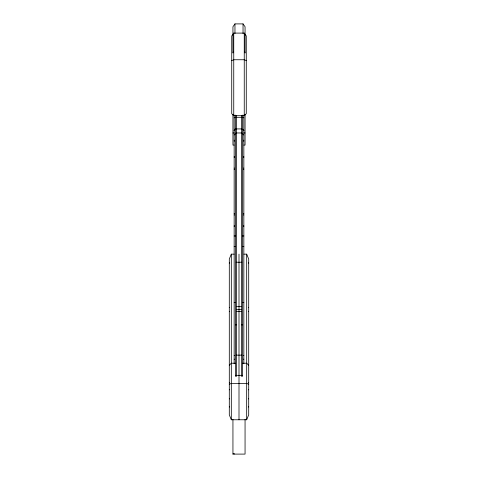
<?xml version="1.0" encoding="UTF-8"?>
<svg xmlns="http://www.w3.org/2000/svg" width="478" height="478" viewBox="0 0 478 478"><rect width="100%" height="100%" fill="white"/><g stroke="black" fill="none" stroke-linecap="round" stroke-linejoin="round"><path stroke-width="0.72" d="M234.154 254.147L231.322 254.147L229.303 259.022L229.303 414.886L231.322 419.768L246.678 419.768L248.697 414.886L248.697 259.022L246.678 254.147L243.846 254.147M245.059 53.034L245.059 26.756L243.039 23.9L234.961 23.9L232.941 26.756L232.941 53.034M233.748 33.096L231.728 35.952L231.728 113.674L233.748 115.694L244.252 115.694L246.272 113.674L246.272 35.952L244.252 33.096L233.748 33.096L233.748 115.694M244.754 52.604L245.059 52.174L244.455 52.174M233.999 130.637L235.415 129.329M234.154 134.987L235.415 133.721M229.303 365.234L231.322 363.214L235.367 363.214M248.315 389.845L248.697 389.468M245.059 419.355L245.059 454.1L232.941 454.1L233.623 453.419M231.728 60.592L233.748 59.75L244.252 59.75L246.272 60.592M234.154 117.851L235.379 117.343M234.979 129.126L235.182 128.923M229.303 263.061L229.685 262.906M229.303 307.497L229.685 307.342M229.303 311.536L229.685 311.381M229.303 384.246L231.322 383.41L246.678 383.41L248.697 384.246M248.315 382.729L248.697 382.573M248.315 398.885L248.697 398.73M248.315 406.969L248.697 406.808M233.545 52.174L232.941 52.174L233.246 52.389M236.168 117.307L241.832 117.307M236.168 128.923L241.832 128.923M234.979 129.281L235.409 129.281M242.591 129.281L243.021 129.281M242.585 129.329L244.007 130.59M232.941 132.968L234.154 132.968M236.174 132.968L241.826 132.968M243.846 132.968L245.059 132.968M234.154 140.233L234.555 140.233M243.445 140.233L243.846 140.233M234.154 141.046L234.555 141.046M243.445 141.046L243.846 141.046M234.154 145.085L232.941 145.085L232.941 114.278M243.846 145.085L245.059 145.085L245.059 114.278M234.154 156.796L234.555 156.796M243.445 156.796L243.846 156.796M234.154 157.202L234.555 157.202M243.445 157.202L243.846 157.202M234.154 168.107L234.555 168.107M243.445 168.107L243.846 168.107M234.154 169.32L234.555 169.32M243.445 169.32L243.846 169.32M234.154 213.756L234.555 213.756M243.445 213.756L243.846 213.756M234.154 214.963L234.555 214.963M243.445 214.963L243.846 214.963M234.154 225.873L234.555 225.873M243.445 225.873L243.846 225.873M234.154 226.273L234.555 226.273M243.445 226.273L243.846 226.273M234.154 235.971L235.499 235.971M242.501 235.971L243.846 235.971M234.154 246.475L235.499 246.475M242.501 246.475L243.846 246.475M236.174 262.225L241.826 262.225M234.154 302.622L235.499 302.622M242.501 302.622L243.846 302.622M236.485 306.661L241.515 306.661M236.485 309.487L241.515 309.487M236.502 311.507L241.498 311.507M235.367 324.837L236.574 324.837M241.426 324.837L242.633 324.837M236.174 355.136L241.826 355.136M234.154 355.536L234.555 355.536M243.445 355.536L243.846 355.536M234.154 359.175L234.555 359.175M243.445 359.175L243.846 359.175M242.633 363.214L246.678 363.214L248.697 365.234M235.367 375.332L242.633 375.332M242.621 117.343L243.846 117.851M248.315 262.906L248.697 263.061M248.315 307.342L248.697 307.497M248.315 311.381L248.697 311.536M229.303 382.573L229.685 382.729M229.303 398.73L229.685 398.885M229.303 406.808L229.685 406.969M242.585 133.721L243.846 134.987M229.303 389.468L229.685 389.845M246.678 254.147L246.678 419.768M244.252 33.096L244.252 115.694M243.846 115.108L243.846 363.764M243.039 23.9L243.039 33.574M242.633 115.102L242.633 376.491M241.426 115.437L241.426 376.491M239 254.147L239 419.768M236.574 115.437L236.574 376.491M235.367 115.102L235.367 376.491M234.961 23.9L234.961 33.574M234.154 115.108L234.154 363.764M234.154 453.419L234.154 454.1M232.941 419.355L232.941 454.1M231.322 254.147L231.322 419.768"/></g></svg>
